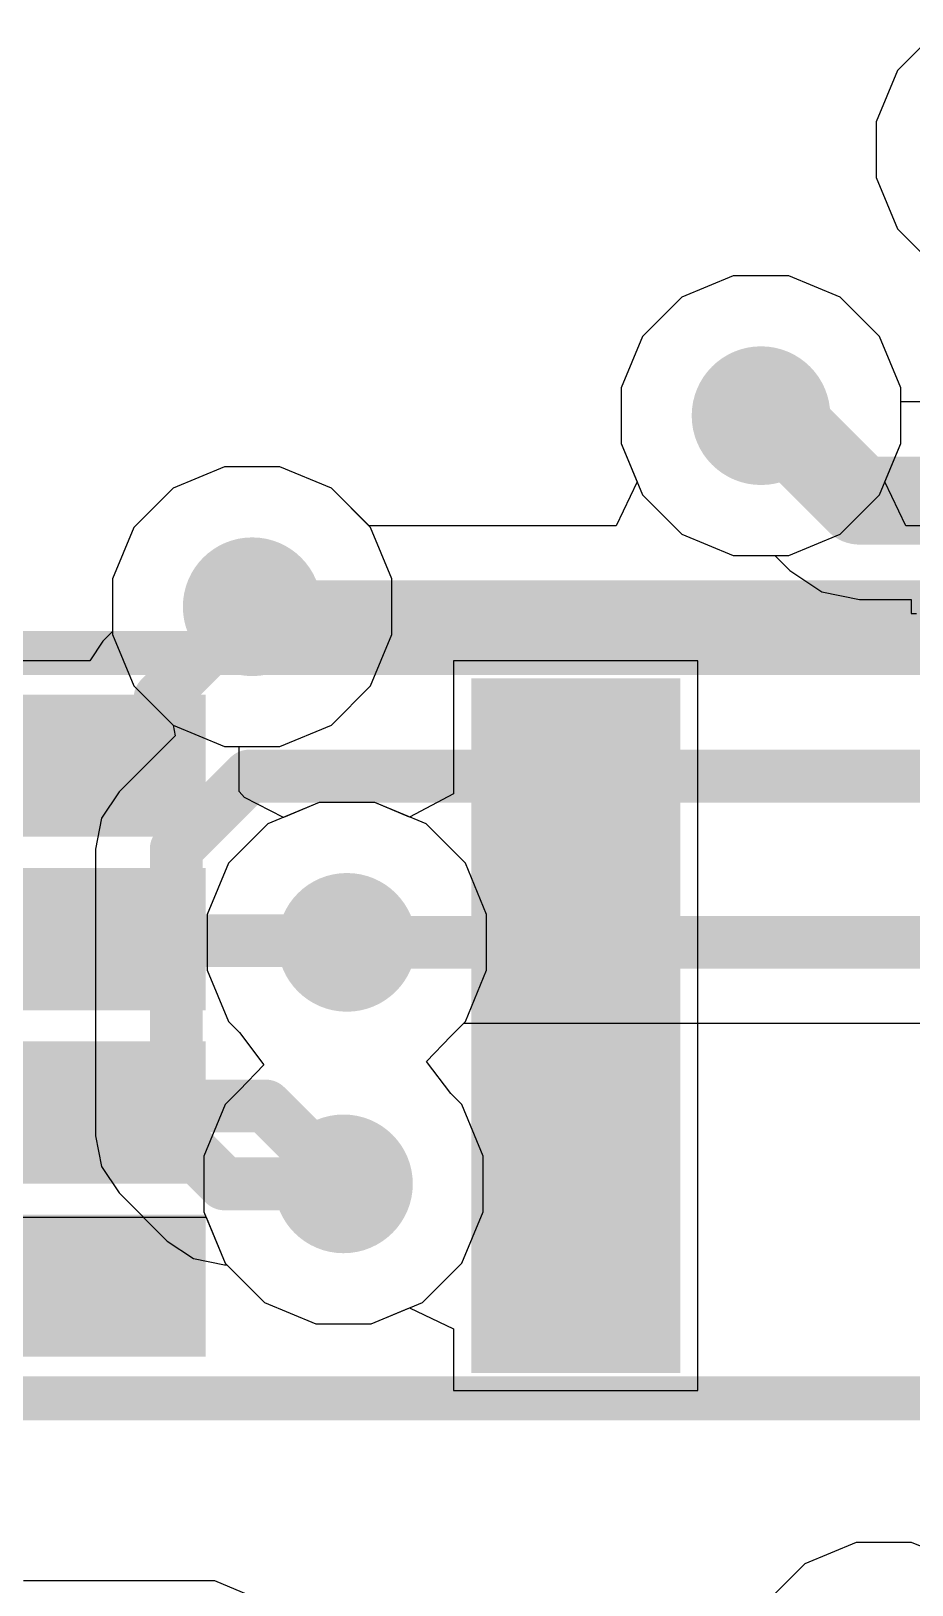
# Model space of a CAD drawing. Header units: inches. Extents: x 0 to 5429, y 0 to 5429.
# Drawn here: x 4.067 to 6.609, y 16.206 to 20.687 of the extents above; entities that cross this region are included whole.
import ezdxf

# ---------------------------------------------------------------- set-up
doc = ezdxf.new("R2010")
doc.units = ezdxf.units.IN
for name, color, linetype in [('Bottom Layer', 5, 'Continuous'), ('Ground', 16, 'Continuous'), ('Power', 76, 'Continuous'), ('Top Layer', 1, 'Continuous'), ('Top Overlay', 2, 'Continuous'), ('Top Paste', 8, 'Continuous'), ('Top Solder', 216, 'Continuous'), ('Via Holes', 16, 'Continuous')]:
    doc.layers.add(name, color=color, linetype=linetype)

# ---------------------------------------------------------------- blocks, each defined once
blk = doc.blocks.new('USON_8_2_3__23')
at = {"layer": 'Top Layer'}
for points in [[(-1.8232, 0.8999), (-1.1232, 0.8999), (-1.1232, 0.5999), (-1.8232, 0.5999)], [(0.2, 0.8999), (0.2, -0.9001), (-0.2, -0.9001), (-0.2, 0.8999)], [(1.1232, 0.8999), (1.8232, 0.8999), (1.8232, 0.5999), (1.1232, 0.5999)], [(-1.8232, 0.3996), (-1.1232, 0.3996), (-1.1232, 0.0996), (-1.8232, 0.0996)], [(1.1232, 0.3996), (1.8232, 0.3996), (1.8232, 0.0996), (1.1232, 0.0996)], [(-1.8232, -0.1003), (-1.1232, -0.1003), (-1.1232, -0.4003), (-1.8232, -0.4003)], [(1.1232, -0.1003), (1.8232, -0.1003), (1.8232, -0.4003), (1.1232, -0.4003)], [(-1.8232, -0.5999), (-1.1232, -0.5999), (-1.1232, -0.8999), (-1.8232, -0.8999)], [(1.1232, -0.5999), (1.8232, -0.5999), (1.8232, -0.8999), (1.1232, -0.8999)]]:
    blk.add_hatch(color=1, dxfattribs=at).paths.add_polyline_path(points)
at = {"layer": 'Top Paste'}
for points in [[(-1.8232, 0.8999), (-1.1232, 0.8999), (-1.1232, 0.5999), (-1.8232, 0.5999)], [(0.2, 0.8999), (0.2, -0.9001), (-0.2, -0.9001), (-0.2, 0.8999)], [(1.1232, 0.8999), (1.8232, 0.8999), (1.8232, 0.5999), (1.1232, 0.5999)], [(-1.8232, 0.3996), (-1.1232, 0.3996), (-1.1232, 0.0996), (-1.8232, 0.0996)], [(1.1232, 0.3996), (1.8232, 0.3996), (1.8232, 0.0996), (1.1232, 0.0996)], [(-1.8232, -0.1003), (-1.1232, -0.1003), (-1.1232, -0.4003), (-1.8232, -0.4003)], [(1.1232, -0.1003), (1.8232, -0.1003), (1.8232, -0.4003), (1.1232, -0.4003)], [(-1.8232, -0.5999), (-1.1232, -0.5999), (-1.1232, -0.8999), (-1.8232, -0.8999)], [(1.1232, -0.5999), (1.8232, -0.5999), (1.8232, -0.8999), (1.1232, -0.8999)]]:
    blk.add_hatch(color=8, dxfattribs=at).paths.add_polyline_path(points)
at = {"layer": 'Top Solder'}
for points in [[(0.3016, 1.0015), (0.3016, -1.0017), (-0.3016, -1.0017), (-0.3016, 1.0015)], [(-1.8782, 0.9549), (-1.0682, 0.9549), (-1.0682, 0.5449), (-1.8782, 0.5449)], [(1.0682, 0.9549), (1.8782, 0.9549), (1.8782, 0.5449), (1.0682, 0.5449)], [(-1.8782, 0.4546), (-1.0682, 0.4546), (-1.0682, 0.0446), (-1.8782, 0.0446)], [(1.0682, 0.4546), (1.8782, 0.4546), (1.8782, 0.0446), (1.0682, 0.0446)], [(-1.8782, -0.0453), (-1.0682, -0.0453), (-1.0682, -0.4553), (-1.8782, -0.4553)], [(1.0682, -0.0453), (1.8782, -0.0453), (1.8782, -0.4553), (1.0682, -0.4553)], [(-1.8782, -0.5449), (-1.0682, -0.5449), (-1.0682, -0.9549), (-1.8782, -0.9549)], [(1.0682, -0.5449), (1.8782, -0.5449), (1.8782, -0.9549), (1.0682, -0.9549)]]:
    blk.add_hatch(color=216, dxfattribs=at).paths.add_polyline_path(points)
at = {"layer": 'Top Overlay', "const_width": 0.127}
for points in [[(-1.6, 1.0746), (1.6, 1.0746)], [(-2.1082, 0.6483), (-2.1082, 0.8515)], [(-2.1082, 0.8515), (-2.0066, 0.7499)], [(-2.1082, 0.6483), (-2.0066, 0.7499)], [(-1.6, -1.0746), (1.6, -1.0746)]]:
    blk.add_lwpolyline(points, dxfattribs=at)
at = {"layer": 'Top Overlay', "const_width": 0.0635}
for points in [[(-1.6317, 1.0746, 1), (-1.5682, 1.0746, 1)], [(1.5682, 1.0746, 1), (1.6317, 1.0746, 1)], [(-2.1399, 0.8515, 1), (-2.0764, 0.8515, 1)], [(-2.1399, 0.8515, 1), (-2.0764, 0.8515, 1)], [(-2.0383, 0.7499, 1), (-1.9748, 0.7499, 1)], [(-2.0383, 0.7499, 1), (-1.9748, 0.7499, 1)], [(-2.1399, 0.6483, 1), (-2.0764, 0.6483, 1)], [(-2.1399, 0.6483, 1), (-2.0764, 0.6483, 1)], [(-1.6317, -1.0746, 1), (-1.5682, -1.0746, 1)], [(1.5682, -1.0746, 1), (1.6317, -1.0746, 1)]]:
    blk.add_lwpolyline(points, format="xyb", close=True, dxfattribs=at)

msp = doc.modelspace()

# ---------------------------------------------------------------- hatches: boundary and pattern name
at = {"layer": 'Bottom Layer'}
h = msp.add_hatch(color=5, dxfattribs=at)
edge = h.paths.add_edge_path()
edge.add_arc((6.1733, 19.5782), 0.2, 0, 360)
h = msp.add_hatch(color=5, dxfattribs=at)
edge = h.paths.add_edge_path()
edge.add_arc((4.7051, 19.0272), 0.2, 0, 360)
h = msp.add_hatch(color=5, dxfattribs=at)
edge = h.paths.add_edge_path()
edge.add_arc((4.9784, 18.0594), 0.2, 0, 360)
h = msp.add_hatch(color=5, dxfattribs=at)
edge = h.paths.add_edge_path()
edge.add_arc((4.9686, 17.363), 0.2, 0, 360)
at = {"layer": 'Ground'}
h = msp.add_hatch(color=16, dxfattribs=at)
edge = h.paths.add_edge_path()
edge.add_arc((6.1733, 19.5782), 0.2, 0, 360)
h = msp.add_hatch(color=16, dxfattribs=at)
edge = h.paths.add_edge_path()
edge.add_arc((4.7051, 19.0272), 0.2, 0, 360)
h = msp.add_hatch(color=16, dxfattribs=at)
edge = h.paths.add_edge_path()
edge.add_arc((4.9784, 18.0594), 0.2, 0, 360)
h = msp.add_hatch(color=16, dxfattribs=at)
edge = h.paths.add_edge_path()
edge.add_arc((4.9686, 17.363), 0.2, 0, 360)
at = {"layer": 'Power'}
h = msp.add_hatch(color=76, dxfattribs=at)
edge = h.paths.add_edge_path()
edge.add_arc((6.1733, 19.5782), 0.2, 0, 360)
h = msp.add_hatch(color=76, dxfattribs=at)
edge = h.paths.add_edge_path()
edge.add_arc((4.7051, 19.0272), 0.2, 0, 360)
h = msp.add_hatch(color=76, dxfattribs=at)
edge = h.paths.add_edge_path()
edge.add_arc((4.9784, 18.0594), 0.2, 0, 360)
h = msp.add_hatch(color=76, dxfattribs=at)
edge = h.paths.add_edge_path()
edge.add_arc((4.9686, 17.363), 0.2, 0, 360)
at = {"layer": 'Top Layer'}
h = msp.add_hatch(color=1, dxfattribs=at)
edge = h.paths.add_edge_path()
edge.add_arc((6.1733, 19.5782), 0.2, 0, 360)
h = msp.add_hatch(color=1, dxfattribs=at)
edge = h.paths.add_edge_path()
edge.add_arc((4.7051, 19.0272), 0.2, 0, 360)
h = msp.add_hatch(color=1, dxfattribs=at)
edge = h.paths.add_edge_path()
edge.add_arc((4.9784, 18.0594), 0.2, 0, 360)
h = msp.add_hatch(color=1, dxfattribs=at)
edge = h.paths.add_edge_path()
edge.add_arc((4.9686, 17.363), 0.2, 0, 360)
at = {"layer": 'Via Holes'}
h = msp.add_hatch(color=7, dxfattribs=at)
edge = h.paths.add_edge_path()
edge.add_arc((6.1733, 19.5782), 0.1, 0, 360)
h = msp.add_hatch(color=7, dxfattribs=at)
edge = h.paths.add_edge_path()
edge.add_arc((4.7051, 19.0272), 0.1, 0, 360)
h = msp.add_hatch(color=7, dxfattribs=at)
edge = h.paths.add_edge_path()
edge.add_arc((4.9784, 18.0594), 0.1, 0, 360)
h = msp.add_hatch(color=7, dxfattribs=at)
edge = h.paths.add_edge_path()
edge.add_arc((4.9686, 17.363), 0.1, 0, 360)

# ---------------------------------------------------------------- linework, layer by layer
at = {"layer": 'Bottom Layer'}
for p, q in [((6.0931, 19.9814), (5.9449, 19.92)), ((6.2535, 19.9814), (6.0931, 19.9814)), ((6.4017, 19.92), (6.2535, 19.9814)), ((5.9449, 19.92), (5.8315, 19.8066)), ((6.5151, 19.8066), (6.4017, 19.92)), ((5.8315, 19.8066), (5.7701, 19.6584)), ((6.5765, 19.6584), (6.5151, 19.8066)), ((5.7701, 19.6584), (5.7701, 19.498)), ((6.5765, 19.498), (6.5765, 19.6584)), ((5.7701, 19.498), (5.8159, 19.3873)), ((6.5306, 19.3873), (6.5765, 19.498)), ((4.6249, 19.4304), (4.4767, 19.3691)), ((4.7853, 19.4304), (4.6249, 19.4304)), ((4.9335, 19.3691), (4.7853, 19.4304)), ((4.4767, 19.3691), (4.3633, 19.2556)), ((5.0422, 19.2603), (4.9335, 19.3691)), ((5.8159, 19.3873), (5.755, 19.2603)), ((6.5915, 19.2603), (6.5306, 19.3873)), ((4.3633, 19.2556), (4.3019, 19.1074)), ((5.755, 19.2603), (5.0422, 19.2603)), ((9.1966, 19.2603), (6.5915, 19.2603)), ((4.3019, 19.1074), (4.3019, 18.947)), ((4.3019, 18.947), (4.3633, 18.7989)), ((4.3633, 18.7989), (4.4767, 18.6854)), ((4.4767, 18.6854), (4.4828, 18.6549)), ((4.4828, 18.6549), (4.3212, 18.4933)), ((4.3212, 18.4933), (4.2707, 18.4177)), ((4.2707, 18.4177), (4.2529, 18.3285)), ((4.2529, 18.3285), (4.2529, 17.5019)), ((5.2079, 17.7161), (5.2785, 17.7893)), ((5.2785, 17.7893), (5.3155, 17.8263)), ((5.3155, 17.8263), (7.4047, 17.8263)), ((5.2785, 17.6233), (5.2079, 17.7161)), ((5.3104, 17.5914), (5.2785, 17.6233)), ((5.3718, 17.4432), (5.3104, 17.5914)), ((4.2529, 17.5019), (4.2707, 17.4127)), ((5.3718, 17.2828), (5.3718, 17.4432)), ((4.2707, 17.4127), (4.3212, 17.3371)), ((4.3212, 17.3371), (4.4601, 17.1982)), ((5.3104, 17.1346), (5.3718, 17.2828)), ((4.4601, 17.1982), (4.5357, 17.1476)), ((4.5357, 17.1476), (4.6249, 17.1299)), ((4.6249, 17.1299), (4.6315, 17.1299)), ((4.6315, 17.1299), (4.7402, 17.0212)), ((5.197, 17.0212), (5.3104, 17.1346)), ((4.7402, 17.0212), (4.8884, 16.9598)), ((5.0488, 16.9598), (5.197, 17.0212)), ((4.8884, 16.9598), (5.0488, 16.9598))]:
    msp.add_line(p, q, dxfattribs=at)
at = {"layer": 'Bottom Layer', "const_width": 0.1524}
for points in [[(4.7051, 19.0272), (9.1966, 19.0272)], [(4.486, 18.3285), (4.6963, 18.5388)], [(4.6963, 18.5388), (7.5499, 18.5388)], [(4.486, 17.5019), (4.486, 18.3285)], [(4.9784, 18.0594), (7.5013, 18.0594)], [(4.486, 17.5019), (4.6249, 17.363)], [(4.6249, 17.363), (4.9686, 17.363)]]:
    msp.add_lwpolyline(points, dxfattribs=at)
at = {"layer": 'Bottom Layer', "const_width": 0.0762}
for points in [[(4.667, 19.0272, 1), (4.7432, 19.0272, 1)], [(4.6582, 18.5388, 1), (4.7344, 18.5388, 1)], [(4.6582, 18.5388, 1), (4.7344, 18.5388, 1)], [(4.4479, 18.3285, 1), (4.5241, 18.3285, 1)], [(4.4479, 18.3285, 1), (4.5241, 18.3285, 1)], [(4.9403, 18.0594, 1), (5.0165, 18.0594, 1)], [(4.4479, 17.5019, 1), (4.5241, 17.5019, 1)], [(4.4479, 17.5019, 1), (4.5241, 17.5019, 1)], [(4.5868, 17.363, 1), (4.663, 17.363, 1)], [(4.5868, 17.363, 1), (4.663, 17.363, 1)], [(4.9305, 17.363, 1), (5.0067, 17.363, 1)]]:
    msp.add_lwpolyline(points, format="xyb", close=True, dxfattribs=at)
at = {"layer": 'Ground'}
for p, q in [((6.0931, 19.9814), (5.9449, 19.92)), ((6.2535, 19.9814), (6.0931, 19.9814)), ((6.4017, 19.92), (6.2535, 19.9814)), ((5.9449, 19.92), (5.8315, 19.8066)), ((6.5151, 19.8066), (6.4017, 19.92)), ((5.8315, 19.8066), (5.7701, 19.6584)), ((6.5765, 19.6584), (6.5151, 19.8066)), ((5.7701, 19.6584), (5.7701, 19.498)), ((6.5765, 19.498), (6.5765, 19.6584)), ((5.7701, 19.498), (5.8315, 19.3498)), ((6.5151, 19.3498), (6.5765, 19.498)), ((4.6249, 19.4304), (4.4767, 19.3691)), ((4.7853, 19.4304), (4.6249, 19.4304)), ((4.9335, 19.3691), (4.7853, 19.4304)), ((4.4767, 19.3691), (4.3633, 19.2556)), ((5.0469, 19.2556), (4.9335, 19.3691)), ((5.8315, 19.3498), (5.9449, 19.2364)), ((6.4017, 19.2364), (6.5151, 19.3498)), ((4.3633, 19.2556), (4.3019, 19.1074)), ((5.1083, 19.1074), (5.0469, 19.2556)), ((5.9449, 19.2364), (6.0931, 19.175)), ((6.2535, 19.175), (6.4017, 19.2364)), ((6.0931, 19.175), (6.2535, 19.175)), ((4.3019, 19.1074), (4.3019, 18.947)), ((5.1083, 18.947), (5.1083, 19.1074)), ((4.3019, 18.947), (4.3633, 18.7989)), ((5.0469, 18.7989), (5.1083, 18.947)), ((4.3633, 18.7989), (4.4767, 18.6854)), ((4.9335, 18.6854), (5.0469, 18.7989)), ((4.4767, 18.6854), (4.6249, 18.624)), ((4.7853, 18.624), (4.9335, 18.6854)), ((4.6249, 18.624), (4.7853, 18.624)), ((4.8982, 18.4626), (4.75, 18.4012)), ((5.0586, 18.4626), (4.8982, 18.4626)), ((5.2068, 18.4012), (5.0586, 18.4626)), ((4.75, 18.4012), (4.6366, 18.2878)), ((5.3202, 18.2878), (5.2068, 18.4012)), ((4.6366, 18.2878), (4.5752, 18.1396)), ((5.3816, 18.1396), (5.3202, 18.2878)), ((4.5752, 18.1396), (4.5752, 17.9792)), ((5.3816, 17.9792), (5.3816, 18.1396)), ((4.5752, 17.9792), (4.6366, 17.831)), ((5.3202, 17.831), (5.3816, 17.9792)), ((4.6366, 17.831), (4.6685, 17.7991)), ((4.6685, 17.7991), (4.7391, 17.7063)), ((5.2079, 17.7161), (5.2785, 17.7893)), ((5.2785, 17.7893), (5.3202, 17.831)), ((4.7391, 17.7063), (4.6685, 17.6331)), ((5.2785, 17.6233), (5.2079, 17.7161)), ((4.6685, 17.6331), (4.6268, 17.5914)), ((5.3104, 17.5914), (5.2785, 17.6233)), ((4.6268, 17.5914), (4.5654, 17.4432)), ((5.3718, 17.4432), (5.3104, 17.5914)), ((4.5654, 17.4432), (4.5654, 17.2828)), ((5.3718, 17.2828), (5.3718, 17.4432)), ((4.5654, 17.2828), (4.6268, 17.1346)), ((5.3104, 17.1346), (5.3718, 17.2828)), ((4.6268, 17.1346), (4.7402, 17.0212)), ((5.197, 17.0212), (5.3104, 17.1346)), ((4.7402, 17.0212), (4.8884, 16.9598)), ((5.0488, 16.9598), (5.197, 17.0212)), ((4.8884, 16.9598), (5.0488, 16.9598))]:
    msp.add_line(p, q, dxfattribs=at)
at = {"layer": 'Power'}
for p, q in [((6.6804, 20.6872), (6.567, 20.5738)), ((6.567, 20.5738), (6.5056, 20.4256)), ((6.5056, 20.4256), (6.5056, 20.2652)), ((6.5056, 20.2652), (6.567, 20.117)), ((6.567, 20.117), (6.6804, 20.0036)), ((4.6249, 19.4304), (4.4767, 19.3691)), ((4.7853, 19.4304), (4.6249, 19.4304)), ((4.9335, 19.3691), (4.7853, 19.4304)), ((4.4767, 19.3691), (4.3633, 19.2556)), ((5.0469, 19.2556), (4.9335, 19.3691)), ((4.3633, 19.2556), (4.3019, 19.1074)), ((5.1083, 19.1074), (5.0469, 19.2556)), ((4.3019, 19.1074), (4.3019, 18.947)), ((5.1083, 18.947), (5.1083, 19.1074)), ((4.3019, 18.947), (4.3633, 18.7989)), ((5.0469, 18.7989), (5.1083, 18.947)), ((4.3633, 18.7989), (4.4767, 18.6854)), ((4.9335, 18.6854), (5.0469, 18.7989)), ((4.4767, 18.6854), (4.6249, 18.624)), ((4.7853, 18.624), (4.9335, 18.6854)), ((4.6249, 18.624), (4.7853, 18.624)), ((4.8982, 18.4626), (4.75, 18.4012)), ((5.0586, 18.4626), (4.8982, 18.4626)), ((5.2068, 18.4012), (5.0586, 18.4626)), ((4.75, 18.4012), (4.6366, 18.2878)), ((5.3202, 18.2878), (5.2068, 18.4012)), ((4.6366, 18.2878), (4.5752, 18.1396)), ((5.3816, 18.1396), (5.3202, 18.2878)), ((4.5752, 18.1396), (4.5752, 17.9792)), ((5.3816, 17.9792), (5.3816, 18.1396)), ((4.5752, 17.9792), (4.6366, 17.831)), ((5.3202, 17.831), (5.3816, 17.9792)), ((4.6366, 17.831), (4.6685, 17.7991)), ((4.6685, 17.7991), (4.7391, 17.7063)), ((5.2079, 17.7161), (5.2785, 17.7893)), ((5.2785, 17.7893), (5.3202, 17.831)), ((4.7391, 17.7063), (4.6685, 17.6331)), ((5.2785, 17.6233), (5.2079, 17.7161)), ((4.6685, 17.6331), (4.6268, 17.5914)), ((5.3104, 17.5914), (5.2785, 17.6233)), ((4.6268, 17.5914), (4.5654, 17.4432)), ((5.3718, 17.4432), (5.3104, 17.5914)), ((4.5654, 17.4432), (4.5654, 17.2828)), ((5.3718, 17.2828), (5.3718, 17.4432)), ((4.5654, 17.2828), (4.6268, 17.1346)), ((5.3104, 17.1346), (5.3718, 17.2828)), ((4.6268, 17.1346), (4.7402, 17.0212)), ((5.197, 17.0212), (5.3104, 17.1346)), ((4.7402, 17.0212), (4.8884, 16.9598)), ((5.0488, 16.9598), (5.197, 17.0212)), ((4.8884, 16.9598), (5.0488, 16.9598)), ((6.4476, 16.329), (6.2994, 16.2676)), ((6.608, 16.329), (6.4476, 16.329)), ((6.7562, 16.2676), (6.608, 16.329)), ((6.2994, 16.2676), (6.186, 16.1542)), ((4.5974, 16.2178), (4.0448, 16.2178)), ((4.714, 16.1694), (4.5974, 16.2178))]:
    msp.add_line(p, q, dxfattribs=at)
at = {"layer": 'Top Layer'}
for p, q in [((6.0931, 19.9814), (5.9449, 19.92)), ((6.2535, 19.9814), (6.0931, 19.9814)), ((6.4017, 19.92), (6.2535, 19.9814)), ((5.9449, 19.92), (5.8315, 19.8066)), ((6.5151, 19.8066), (6.4017, 19.92)), ((5.8315, 19.8066), (5.7701, 19.6584)), ((6.5765, 19.6584), (6.5151, 19.8066)), ((5.7701, 19.6584), (5.7701, 19.498)), ((6.5765, 19.6182), (6.5765, 19.6584)), ((6.8858, 19.6182), (6.5765, 19.6182)), ((5.7701, 19.498), (5.8315, 19.3498)), ((4.6249, 19.4304), (4.4767, 19.3691)), ((4.7853, 19.4304), (4.6249, 19.4304)), ((4.9335, 19.3691), (4.7853, 19.4304)), ((4.4767, 19.3691), (4.3633, 19.2556)), ((5.0469, 19.2556), (4.9335, 19.3691)), ((5.8315, 19.3498), (5.9449, 19.2364)), ((4.3633, 19.2556), (4.3019, 19.1074)), ((5.1083, 19.1074), (5.0469, 19.2556)), ((5.9449, 19.2364), (6.0931, 19.175)), ((6.0931, 19.175), (6.2131, 19.175)), ((6.2131, 19.175), (6.2563, 19.1319)), ((4.3019, 19.1074), (4.3019, 18.9557)), ((5.1083, 18.947), (5.1083, 19.1074)), ((6.2563, 19.1319), (6.3487, 19.0701)), ((6.3487, 19.0701), (6.4577, 19.0484)), ((6.4577, 19.0484), (6.4577, 19.0484)), ((6.4577, 19.0484), (6.6064, 19.0484)), ((6.6064, 19.0484), (6.6064, 19.0079)), ((6.6064, 19.0079), (6.622, 19.0079)), ((4.3019, 18.9557), (4.2746, 18.9284)), ((4.2746, 18.9284), (4.2366, 18.8716)), ((5.0469, 18.7989), (5.1083, 18.947)), ((4.2366, 18.8716), (3.6632, 18.8716)), ((5.9912, 18.8715), (5.2864, 18.8715)), ((5.2864, 18.8715), (5.2864, 18.4875)), ((5.9912, 16.7667), (5.9912, 18.8715)), ((4.9335, 18.6854), (5.0469, 18.7989)), ((4.7853, 18.624), (4.9335, 18.6854)), ((4.668, 18.4942), (4.668, 18.624)), ((4.668, 18.624), (4.7853, 18.624)), ((4.6827, 18.4776), (4.668, 18.4942)), ((4.795, 18.4199), (4.6827, 18.4776)), ((4.8982, 18.4626), (4.795, 18.4199)), ((5.0586, 18.4626), (4.8982, 18.4626)), ((5.1594, 18.4208), (5.0586, 18.4626)), ((5.2864, 18.4875), (5.1594, 18.4208)), ((3.6632, 17.2665), (4.5721, 17.2665)), ((4.5721, 17.2665), (4.6268, 17.1346)), ((4.6268, 17.1346), (4.7402, 17.0212)), ((4.7402, 17.0212), (4.8884, 16.9598)), ((5.0488, 16.9598), (5.1594, 17.0056)), ((5.1594, 17.0056), (5.2864, 16.9446)), ((4.8884, 16.9598), (5.0488, 16.9598)), ((5.2864, 16.9446), (5.2864, 16.7667)), ((5.2864, 16.7667), (5.9912, 16.7667))]:
    msp.add_line(p, q, dxfattribs=at)
for points, const_width in [([(6.1733, 19.5782), (6.2128, 19.5782)], 0.254), ([(6.2128, 19.5782), (6.4577, 19.3333)], 0.254), ([(6.4577, 19.3333), (6.8858, 19.3333)], 0.254), ([(4.4394, 18.7636), (4.7031, 19.0272)], 0.1524), ([(4.4394, 18.6684), (4.4394, 18.7636)], 0.1524), ([(4.3656, 18.5946), (4.4394, 18.6684)], 0.1524), ([(4.1656, 18.5946), (4.3656, 18.5946)], 0.1524), ([(4.2163, 18.0689), (4.2211, 18.0641)], 0.1524), ([(4.2211, 18.0641), (4.9737, 18.0641)], 0.1524), ([(4.9737, 18.0641), (4.9784, 18.0594)], 0.1524), ([(4.2419, 17.5945), (4.3085, 17.5279)], 0.1524), ([(4.3085, 17.5279), (4.3679, 17.5874)], 0.1524), ([(4.3679, 17.5874), (4.7442, 17.5874)], 0.1524), ([(4.7442, 17.5874), (4.9686, 17.363)], 0.1524)]:
    msp.add_lwpolyline(points, dxfattribs=dict(at, const_width=const_width))
for points, const_width in [([(6.1098, 19.5782, 1), (6.2368, 19.5782, 1)], 0.127), ([(6.1493, 19.5782, 1), (6.2763, 19.5782, 1)], 0.127), ([(6.1493, 19.5782, 1), (6.2763, 19.5782, 1)], 0.127), ([(6.3942, 19.3333, 1), (6.5212, 19.3333, 1)], 0.127), ([(6.3942, 19.3333, 1), (6.5212, 19.3333, 1)], 0.127), ([(4.665, 19.0272, 1), (4.7412, 19.0272, 1)], 0.0762), ([(4.4013, 18.7636, 1), (4.4775, 18.7636, 1)], 0.0762), ([(4.4013, 18.7636, 1), (4.4775, 18.7636, 1)], 0.0762), ([(4.4013, 18.6684, 1), (4.4775, 18.6684, 1)], 0.0762), ([(4.4013, 18.6684, 1), (4.4775, 18.6684, 1)], 0.0762), ([(4.1275, 18.5946, 1), (4.2037, 18.5946, 1)], 0.0762), ([(4.3275, 18.5946, 1), (4.4037, 18.5946, 1)], 0.0762), ([(4.3275, 18.5946, 1), (4.4037, 18.5946, 1)], 0.0762), ([(4.1782, 18.0689, 1), (4.2544, 18.0689, 1)], 0.0762), ([(4.183, 18.0641, 1), (4.2592, 18.0641, 1)], 0.0762), ([(4.183, 18.0641, 1), (4.2592, 18.0641, 1)], 0.0762), ([(4.9356, 18.0641, 1), (5.0118, 18.0641, 1)], 0.0762), ([(4.9356, 18.0641, 1), (5.0118, 18.0641, 1)], 0.0762), ([(4.9403, 18.0594, 1), (5.0165, 18.0594, 1)], 0.0762), ([(4.2038, 17.5945, 1), (4.28, 17.5945, 1)], 0.0762), ([(4.3298, 17.5874, 1), (4.406, 17.5874, 1)], 0.0762), ([(4.3298, 17.5874, 1), (4.406, 17.5874, 1)], 0.0762), ([(4.7061, 17.5874, 1), (4.7823, 17.5874, 1)], 0.0762), ([(4.7061, 17.5874, 1), (4.7823, 17.5874, 1)], 0.0762), ([(4.2704, 17.5279, 1), (4.3466, 17.5279, 1)], 0.0762), ([(4.2704, 17.5279, 1), (4.3466, 17.5279, 1)], 0.0762), ([(4.9305, 17.363, 1), (5.0067, 17.363, 1)], 0.0762)]:
    msp.add_lwpolyline(points, format="xyb", close=True, dxfattribs=dict(at, const_width=const_width))

# ---------------------------------------------------------------- block references
msp.add_blockref('USON_8_2_3__23', (5.6388, 17.8192))

doc.saveas('drawing.dxf')
